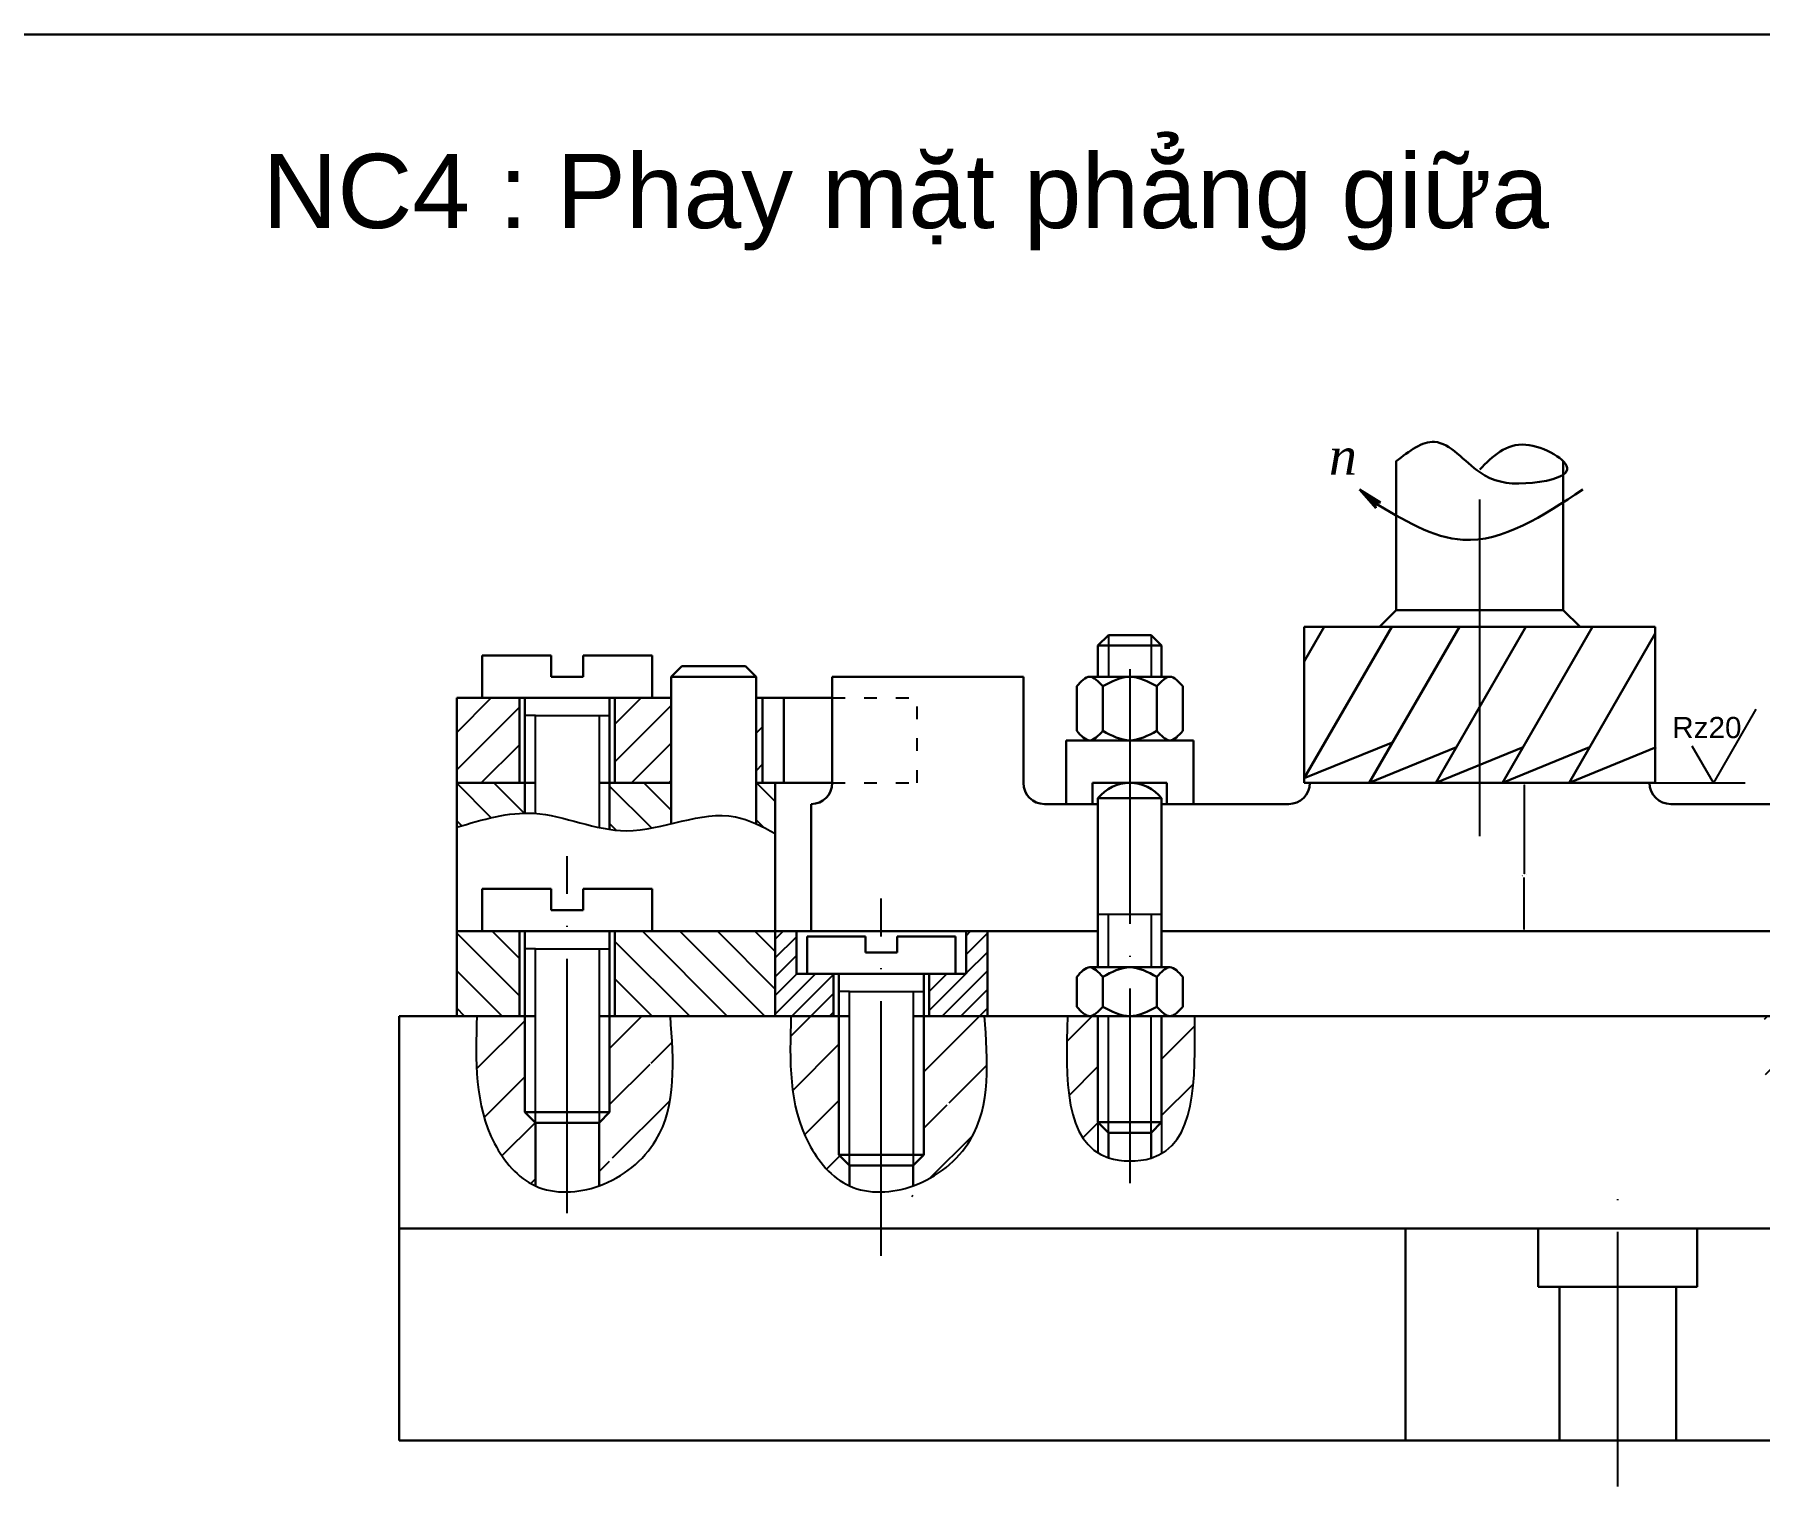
# Model space of a CAD drawing. Header units: inches. Extents: x 12 to 1202, y 8 to 849.
# Drawn here: x 911 to 1073.5, y 711.9 to 848.8 of the extents above; entities that cross this region are included whole.
import ezdxf

# ---------------------------------------------------------------- set-up
doc = ezdxf.new("R2010")
doc.units = ezdxf.units.IN
doc.header["$MEASUREMENT"] = 0
for name, pattern in [('ACAD_ISO03W100', [30, 12, -18]), ('ACAD_ISO04W100', [30, 24, -3, 0, -3]), ('CENTER', [50.800000000000004, 31.75, -6.35, 6.35, -6.35])]:
    doc.linetypes.add(name, pattern=pattern)
for name, color, linetype in [('duong tam', 1, 'ACAD_ISO04W100'), ('gach VL', 4, 'Continuous'), ('kich thuoc', 3, 'Continuous'), ('net khuat', 2, 'ACAD_ISO03W100'), ('net manh', 5, 'Continuous')]:
    doc.layers.add(name, color=color, linetype=linetype)
doc.layers.add('net dam', color=7, linetype='Continuous', lineweight=30)
doc.styles.get("Standard").update_dxf_attribs({"font": 'arial.ttf'})
doc.dimstyles.get("Standard").update_dxf_attribs({"dimtxt": 0.18, "dimasz": 0.18, "dimexe": 0.18, "dimexo": 0.0625, "dimgap": 0.09, "dimtad": 0, "dimtih": 1, "dimtoh": 1, "dimdec": 4, "dimzin": 0, "dimdsep": 46, "dimtxsty": 'Standard', "dimcen": 0.09, "dimadec": 0, "dimazin": 0, "dimtfac": 1, "dimtdec": 4, "dimtofl": 0, "dimtmove": 0, "dimatfit": 3, "dimfxl": 1, "dimtolj": 1, "dimtzin": 0, "dimarcsym": 0})

# ---------------------------------------------------------------- blocks, each defined once
blk = doc.blocks.new('*D32')
at = {"layer": 'Defpoints', "color": 0, "transparency": 16777216}
for p in [(1047.144380510912, 778.2457297091527), (1047.144380510899, 764.2457297091509), (1051.332561151346, 764.2457297091509)]:
    blk.add_point(p, dxfattribs=at)
at = {"layer": 'kich thuoc', "color": 0, "lineweight": -2, "transparency": 16777216}
for p, q in [((1047.206880510912, 778.2457297091527), (1051.512561151346, 778.2457297091527)), ((1051.332561151346, 778.0657297091527), (1051.332561151346, 769.6652030129379)), ((1051.332561151346, 764.4257297091508), (1051.332561151346, 769.305203012938)), ((1047.206880510899, 764.2457297091509), (1051.512561151346, 764.2457297091509))]:
    blk.add_line(p, q, dxfattribs=at)
at = {"layer": 'kich thuoc', "color": 0, "transparency": 16777216}
for points in [[(1051.302561151346, 778.0657297091527), (1051.362561151346, 778.0657297091527), (1051.332561151346, 778.2457297091527)], [(1051.302561151346, 764.4257297091508), (1051.362561151346, 764.4257297091508), (1051.332561151346, 764.2457297091509)]]:
    blk.add_solid(points, dxfattribs=at)
at = {"layer": 'kich thuoc', "color": 0, "transparency": 16777216, "insert": (1051.332561151346, 769.4852030129381), "char_height": 0.18, "attachment_point": 5}
blk.add_mtext('\\A1;7{\\H0.7x;\\S%%P0.1^ ;}', dxfattribs=at)

msp = doc.modelspace()

# ---------------------------------------------------------------- hatches: boundary and pattern name
at = {"layer": 'gach VL'}
h = msp.add_hatch(dxfattribs=at)
h.set_pattern_fill('ANSI31', color=256, scale=20)
h.set_pattern_definition([(45, (-11890.93333467159, -1289.455860899826), (-1.767766952966369, 1.767766952966369), [])])
h.paths.add_polyline_path([(979.5780049140026, 786.2457297091709), (978.9596441673216, 786.2457297091709), (978.9596441673216, 778.2457297091709), (979.5780049140026, 778.2457297091709)])
h.paths.add_polyline_path([(956.665111581075, 778.245729709169), (956.6651115810764, 786.2457297091709), (950.7614293664624, 786.24572970917), (950.7614293664642, 778.24572970917)])
h.paths.add_polyline_path([(965.6651115810755, 786.24572970917), (965.6651115810755, 778.24572970917), (970.9596441673216, 778.2457297091709), (970.9596441673216, 786.24572970917)])
h = msp.add_hatch(dxfattribs=at)
h.set_pattern_fill('ANSI31', color=256, scale=20, angle=90)
h.set_pattern_definition([(135, (-11890.93333467159, -1289.455860899826), (-1.767766952966369, -1.767766952966369), [])])
edge = h.paths.add_edge_path()
edge.add_line((957.165111581076, 778.24572970917), (950.7614293664642, 778.24572970917))
edge.add_line((950.7614293664642, 778.24572970917), (950.761429366466, 774.0545704675181))
edge.add_spline(control_points=[(950.7614293664642, 774.0545704675181), (952.9001103896458, 774.6993196183079), (955.0387914128273, 775.3440687690976), (957.1651115810741, 775.3860733509968)], knot_values=[0, 0, 0, 0, 6.503704049632884, 6.503704049632884, 6.503704049632884, 6.503704049632884], degree=3, periodic=0)
edge.add_line((957.165111581076, 775.3860733509968), (957.165111581076, 778.2457297091709))
edge = h.paths.add_edge_path()
edge.add_line((980.7614293664715, 778.2457297091709), (978.9596441673216, 778.2457297091709))
edge.add_line((978.9596441673216, 778.2457297091709), (978.9596441673216, 774.3860866786357))
edge.add_spline(control_points=[(978.9596441673216, 774.3860866786357), (979.5637170399109, 774.1146063592254), (980.1625732031894, 773.7972284911879), (980.7614293664678, 773.4798506231522)], knot_values=[28.69652553197261, 28.69652553197261, 28.69652553197261, 28.69652553197261, 30.66665553507167, 30.66665553507167, 30.66665553507167, 30.66665553507167], degree=3, periodic=0)
edge.add_line((980.7614293664715, 773.4798506231504), (980.7614293664715, 778.2457297091709))
h.paths.add_polyline_path([(970.9596441673216, 778.2457297091709), (965.165111581076, 778.24572970917), (965.165111581076, 773.8535034586251), (965.1874625610008, 773.8501748072298), (965.2098160381956, 773.846883800012), (965.2321720235286, 773.8436307067226), (965.2545305278713, 773.8404157971075), (965.2768915620941, 773.8372393409203), (965.2992551370671, 773.8341016079115), (965.3216212636576, 773.8310028678255), (965.3439899527389, 773.8279433904175), (965.366361215179, 773.8249234454373), (965.3887350618493, 773.821943302631), (965.4111115036189, 773.8190032317538), (965.4334905513574, 773.8161035025499), (965.4558722159354, 773.8132443847738), (965.4782565082241, 773.8104261481725), (965.5006434390912, 773.8076490624957), (965.5230330194076, 773.8049133974959), (965.5454252600439, 773.802219422921), (965.5678201718702, 773.7995674085226), (965.5902177657558, 773.7969576240497), (965.6126180525707, 773.7943903392492), (965.6350210431847, 773.7918658238763), (965.6574267484698, 773.7893843476808), (965.6798351792927, 773.7869461804052), (965.7022463465255, 773.7845515918065), (965.724660261038, 773.7822008516317), (965.7470769337001, 773.7798942296316), (965.769496375382, 773.7776319955568), (965.7919185969536, 773.7754144191562), (965.8143436092837, 773.7732417701794), (965.836771423245, 773.7711143183773), (965.859202049704, 773.7690323334995), (965.8816354995329, 773.7669960852921), (965.9040717836028, 773.7650058435132), (965.9265109127809, 773.7630618779052), (965.9489528979389, 773.7611644582224), (965.9713977499473, 773.7593138542119), (965.9938454796747, 773.7575103356261), (966.016296097991, 773.7557541722111), (966.0387496157682, 773.7540456337223), (966.0612060438739, 773.7523849899038), (966.0836653931797, 773.750772510511), (966.106127674555, 773.7492084652889), (966.12859289887, 773.747693123992), (966.1510610769951, 773.7462267563654), (966.1735322197987, 773.7448096321635), (966.196006338153, 773.7434420211333), (966.2184834429268, 773.7421241930236), (966.2409635449894, 773.740856417587), (966.2634466552122, 773.739638964574), (966.285932784464, 773.7384721037328), (966.3084219436164, 773.737356104812), (966.3309141435379, 773.7362912375642), (966.3534093950998, 773.7352777717373), (966.37590770917, 773.7343159770838), (966.398409096621, 773.7334061233508), (966.4209135683209, 773.7325484802872), (966.4434211351418, 773.7317433176489), (966.4659318079516, 773.7309909051777), (966.4884455976203, 773.7302915126305), (966.5109625150194, 773.7296454097535), (966.5334825710183, 773.7290528662983), (966.5560057764865, 773.7285141520118), (966.578532142295, 773.7280295366476), (966.6010616793133, 773.7275992899534), (966.6235943984102, 773.7272236816801), (966.6461303104575, 773.7269029815774), (966.6686694263244, 773.7266374593931), (966.6912117568813, 773.7264273848826), (966.7137573129976, 773.7262730277884), (966.7363061055435, 773.7261746578655), (966.7588581434738, 773.7261325156709), (966.7814134145765, 773.7261465192272), (966.8039718934888, 773.7262163861664), (966.8265335546525, 773.7263418311189), (966.8490983725096, 773.7265225687182), (966.8716663214977, 773.7267583135875), (966.8942373760615, 773.7270487803565), (966.9168115106386, 773.7273936836567), (966.9393886996709, 773.7277927381159), (966.9619689175993, 773.728245658362), (966.9845521388643, 773.7287521590246), (967.0071383379086, 773.7293119547334), (967.0297274891691, 773.7299247601135), (967.0523195670912, 773.7305902897964), (967.0749145461118, 773.73130825841), (967.0975124006745, 773.7320783805857), (967.1201131052185, 773.7329003709486), (967.1427166341846, 773.7337739441313), (967.1653229620147, 773.7346988147577), (967.1879320631488, 773.7356746974605), (967.2105439120282, 773.7367013068673), (967.2331584830927, 773.7377783576052), (967.2557757507848, 773.7389055643083), (967.2783956895437, 773.7400826415991), (967.3010182738112, 773.7413093041108), (967.323643478027, 773.742585266465), (967.3462712766327, 773.7439102433012), (967.3689016440694, 773.7452839492438), (967.3915345547775, 773.7467060989178), (967.4141699831989, 773.7481764069565), (967.4368079037718, 773.7496945879851), (967.4594482909397, 773.7512603566369), (967.4820911191414, 773.7528734275351), (967.5047363628196, 773.754533515313), (967.5273839964134, 773.7562403345977), (967.5500339943637, 773.7579936000178), (967.5726863311129, 773.7597930262021), (967.5953409811013, 773.7616383277813), (967.6179979187687, 773.763529219383), (967.6406571185557, 773.7654654156316), (967.6633185549063, 773.7674466311668), (967.6859822022557, 773.7694725806035), (967.7086480350495, 773.7715429785825), (967.7313160277267, 773.7736575397242), (967.7539861547284, 773.7758159786621), (967.7766583904945, 773.778018010023), (967.7993327094678, 773.7802633484365), (967.8220090860882, 773.7825517085333), (967.8446874947945, 773.7848828049367), (967.8673679100316, 773.7872563522827), (967.8900503062364, 773.7896720651919), (967.9127346578512, 773.7921296583012), (967.9354209393168, 773.794628846233), (967.9581091250743, 773.7971693436187), (967.9807991895646, 773.7997508650891), (968.0034911072275, 773.8023731252682), (968.0261848525056, 773.8050358387912), (968.0488803998383, 773.8077387202815), (968.071577723666, 773.8104814843695), (968.0942767984311, 773.813263845684), (968.1169775985722, 773.8160855188529), (968.1396800985331, 773.8189462185068), (968.1623842727513, 773.8218456592734), (968.1850900956701, 773.8247835557826), (968.2077975417292, 773.827759622662), (968.2305065853707, 773.8307735745415), (968.2532172010337, 773.8338251260478), (968.2759293631598, 773.8369139918135), (968.2986430461897, 773.8400398864627), (968.3213582245639, 773.8432025246251), (968.344074872723, 773.8464016209322), (968.3667929651092, 773.8496368900118), (968.3895124761625, 773.8529080464926), (968.4122333803234, 773.8562148050017), (968.4349556520328, 773.8595568801715), (968.4576792657317, 773.8629339866269), (968.4804041958619, 773.8663458389996), (968.503130416862, 773.8697921519155), (968.5258579031738, 773.8732726400043), (968.5485866292388, 773.8767870178957), (968.571316569497, 773.8803350002175), (968.5940476983892, 773.8839163016013), (968.6167799903574, 773.8875306366739), (968.6395134198415, 773.8911777200632), (968.662247961282, 773.8948572663988), (968.6849835891203, 773.8985689903096), (968.7077202777964, 773.9023126064234), (968.7304580017521, 773.9060878293698), (968.7531967354275, 773.9098943737794), (968.7759364532635, 773.9137319542773), (968.7986771297014, 773.917600285495), (968.8214187391818, 773.9214990820614), (968.8441612561455, 773.9254280586032), (968.8669046550335, 773.9293869297502), (968.8896489102854, 773.933375410133), (968.9123939963433, 773.9373932143766), (968.9351398876474, 773.9414400571126), (968.9578865586395, 773.9455156529688), (968.9806339837592, 773.9496197165748), (969.0033821374477, 773.9537519625586), (969.0261309941457, 773.9579121055498), (969.0488805282944, 773.9620998601762), (969.0716307143343, 773.9663149410675), (969.0943815267065, 773.9705570628515), (969.1171329398517, 773.9748259401562), (969.13988492821, 773.9791212876129), (969.1626374662233, 773.9834428198495), (969.1853905283319, 773.987790251494), (969.2081440889765, 773.9921632971749), (969.2308981225983, 773.996561671523), (969.2536526036379, 774.000985089165), (969.2764075065356, 774.0054332647318), (969.299162805733, 774.0099059128491), (969.3219184756704, 774.0144027481487), (969.3446744907883, 774.0189234852581), (969.367430825529, 774.0234678388064), (969.3901874543321, 774.0280355234212), (969.4129443516381, 774.0326262537332), (969.4357014918887, 774.0372397443683), (969.458458849524, 774.0418757099591), (969.4812163989855, 774.0465338651314), (969.5039741147139, 774.0512139245142), (969.5267319711497, 774.0559156027397), (969.5494899427331, 774.0606386144322), (969.5722480039058, 774.0653826742231), (969.5950061291087, 774.0701474967403), (969.6177642927819, 774.0749327966126), (969.6405224693667, 774.0797382884688), (969.6632806333041, 774.0845636869384), (969.6860387590336, 774.0894087066494), (969.7087968209985, 774.0942730622313), (969.7315547936373, 774.099156468313), (969.7543126513915, 774.1040586395205), (969.7770703687024, 774.1089792904853), (969.7998279200106, 774.1139181358379), (969.8225852797559, 774.1188748902026), (969.8453424223812, 774.1238492682108), (969.8680993223256, 774.1288409844914), (969.8908559540309, 774.133849753672), (969.9136122919363, 774.1388752903825), (969.9363683104843, 774.1439173092507), (969.9591239841147, 774.148975524908), (969.9818792872688, 774.1540496519805), (970.0046341943876, 774.159139405096), (970.0273886799118, 774.164244498886), (970.0501427182821, 774.1693646479783), (970.0728962839385, 774.1744995670009), (970.0956493513231, 774.1796489705843), (970.1184018948766, 774.1848125733553), (970.1411538890384, 774.1899900899438), (970.1639053082508, 774.1951812349783), (970.186656126954, 774.2003857230897), (970.2094063195887, 774.205603268901), (970.2321558605968, 774.2108335870483), (970.2549047244179, 774.2160763921569), (970.277652885492, 774.2213313988517), (970.3004003182627, 774.2265983217698), (970.3231469971679, 774.2318768755325), (970.3458928966502, 774.2371667747733), (970.3686379911501, 774.242467734119), (970.3913822551076, 774.2477794681985), (970.4141256629646, 774.2531016916395), (970.4368681891606, 774.2584341190744), (970.4596098081379, 774.2637764651284), (970.4823504943365, 774.2691284444312), (970.5050902221974, 774.2744897716133), (970.5278289661605, 774.2798601613016), (970.5505667006678, 774.2852393281249), (970.5733034001605, 774.290626986712), (970.5960390390787, 774.2960228516944), (970.618773591862, 774.3014266376953), (970.6415070329535, 774.3068380593489), (970.664239336792, 774.3122568312823), (970.6869704778196, 774.3176826681223), (970.7097004304769, 774.3231152845013), (970.7324291692039, 774.3285543950436), (970.7551566684424, 774.3339997143825), (970.7778829026329, 774.3394509571439), (970.8006078462163, 774.3449078379584), (970.8233314736322, 774.3503700714531), (970.8460537593232, 774.3558373722575), (970.86877467773, 774.3613094550013), (970.8914942032916, 774.3667860343106), (970.9142123104502, 774.3722668248168), (970.9369289736464, 774.3777515411479), (970.9596441673216, 774.3832398979333)])
h.paths.add_polyline_path([(956.6651115810755, 756.2457297091754), (956.665111581076, 764.2457297091763), (950.7614293664678, 764.2457297091763), (950.7614293664697, 756.2457297091763)])
h.paths.add_polyline_path([(965.665111581076, 764.2457297091772), (965.6651115810755, 756.245729709179), (980.7614293664697, 756.2457297091763), (980.7614293664697, 761.2457297091727), (980.7614293664697, 764.2457297091763)])
h = msp.add_hatch(dxfattribs=at)
h.set_pattern_fill('ANSI31', color=256, scale=10)
h.set_pattern_definition([(45, (-11890.93333467159, -1289.455860899826), (-0.8838834764831843, 0.8838834764831844), [])])
h.paths.add_polyline_path([(986.2614293664715, 756.2457297091763), (986.2614293664715, 760.2457297091718), (982.7614293664715, 760.2457297091718), (982.7614293664715, 764.2457297091754), (980.7614293664697, 764.2457297091763), (980.7614293664697, 756.2457297091763)])
h.paths.add_polyline_path([(995.2614293664715, 760.2457297091718), (995.261429366471, 756.2457297091763), (1000.76142936647, 756.2457297091772), (1000.761429366471, 764.2457297091654), (998.7614293664715, 764.2457297091663), (998.7614293664715, 760.2457297091718)])
h.paths.add_polyline_path([(1101.079331607432, 756.2457297091763), (1101.079331607432, 760.2457297091527), (1097.579331607432, 760.2457297091527), (1097.579331607432, 764.2457297091509), (1095.579331607432, 764.2457297091509), (1095.579331607432, 756.2457297091763)])
h.paths.add_polyline_path([(1110.079331607432, 760.2457297091527), (1110.079331607432, 756.2457297091763), (1115.579331607432, 756.2457297091772), (1115.579331607432, 764.2457297091509), (1113.579331607432, 764.2457297091509), (1113.579331607432, 760.2457297091527)])
h = msp.add_hatch(dxfattribs=at)
h.set_pattern_fill('ANSI31', color=256, scale=30)
h.set_pattern_definition([(45, (-11890.93333467159, -1289.455860899826), (-2.651650429449553, 2.651650429449553), [])])
edge = h.paths.add_edge_path()
edge.add_spline(control_points=[(964.1651115810741, 740.2457297091909), (966.4328190630945, 741.0574617978313), (971.6913306994697, 745.3640777748436), (971.1971250506936, 752.0367761982228), (970.8853938036677, 756.2457297091763)], knot_values=[23.66330152742192, 23.66330152742192, 23.66330152742192, 23.6633015274227, 30.54922109024884, 42.31282339093583, 42.31282339093583, 42.31282339093583, 42.31282339093583], degree=3, periodic=0)
edge.add_line((970.8853938036677, 756.2457297091763), (965.1651115810741, 756.2457297091763))
edge.add_line((965.1651115810741, 756.2457297091763), (965.1651115810741, 747.184152894591))
edge.add_line((965.1651115810741, 747.184152894591), (964.1651115810741, 746.184152894591))
edge.add_line((964.1651115810741, 746.184152894591), (964.1651115810741, 740.2457297091909))
edge = h.paths.add_edge_path()
edge.add_line((958.1651115810741, 746.184152894591), (957.1651115810741, 747.184152894591))
edge.add_line((957.1651115810741, 747.184152894591), (957.1651115810741, 756.2457297091763))
edge.add_line((957.1651115810741, 756.2457297091763), (952.6507833054852, 756.2457297091763))
edge.add_spline(control_points=[(952.6507833054852, 756.24572970917), (952.5291276554685, 752.0715119319988), (952.3518244081256, 745.9879279233777), (956.5015380925483, 741.0067081290503), (958.165111581076, 740.2457297091909)], knot_values=[0, 0, 0, 0, 12.11957739628628, 17.66330152742201, 17.66330152742201, 17.66330152742201, 17.6633015274227], degree=3, periodic=0)
edge.add_line((958.1651115810741, 740.2457297091918), (958.1651115810741, 746.184152894591))
edge = h.paths.add_edge_path()
edge.add_line((986.7614293664697, 752.393906039801), (986.7614293664697, 756.2457297091772))
edge.add_line((986.7614293664697, 756.2457297091763), (982.2471010908807, 756.2457297091763))
edge.add_spline(control_points=[(982.2471010908807, 756.24572970917), (982.125445440864, 752.0715119319988), (981.9481421935247, 745.9879279233777), (986.097855877942, 741.0067081290503), (987.7614293664715, 740.2457297091909)], knot_values=[0, 0, 0, 0, 12.11957739628628, 17.66330152742236, 17.66330152742236, 17.66330152742236, 17.6633015274227], degree=3, periodic=0)
edge.add_line((987.7614293664697, 740.2457297091918), (987.7614293664697, 742.1841528945864))
edge.add_line((987.7614293664697, 742.1841528945864), (986.7614293664697, 743.1841528945864))
edge.add_line((986.7614293664697, 743.1841528945864), (986.7614293664697, 752.393906039801))
edge = h.paths.add_edge_path()
edge.add_spline(control_points=[(993.7614293664678, 740.24572970919), (996.0291368484918, 741.0574617978313), (1001.287648484863, 745.3640777748436), (1000.793442836087, 752.0367761982228), (1000.481711589063, 756.2457297091763)], knot_values=[23.66330152741997, 23.66330152741997, 23.66330152741997, 23.6633015274227, 30.54922109024884, 42.31282339093583, 42.31282339093583, 42.31282339093583, 42.31282339093583], degree=3, periodic=0)
edge.add_line((1000.481711589063, 756.2457297091772), (994.7614293664715, 756.2457297091772))
edge.add_line((994.7614293664715, 756.2457297091772), (994.7614293664715, 752.393906039801))
edge.add_line((994.7614293664715, 752.393906039801), (994.7614293664697, 743.1841528945864))
edge.add_line((994.7614293664697, 743.1841528945864), (993.7614293664697, 742.1841528945864))
edge.add_line((993.7614293664697, 742.1841528945864), (993.7614293664697, 740.2457297091909))
edge = h.paths.add_edge_path()
edge.add_line((1011.173783602234, 756.2457297091745), (1010.398146351284, 756.2457297091736))
edge.add_line((1010.398146351284, 756.2457297091745), (1008.299721393255, 756.2457297091745))
edge.add_spline(control_points=[(1008.299721393255, 756.2457297091672), (1008.150037581457, 750.7851602320901), (1008.000353769659, 745.324590755013), (1011.173783602234, 743.3658748016545)], knot_values=[0, 0, 0, 0, 12.68424336958967, 12.68424336958967, 12.68424336958967, 12.68424336958967], degree=3, periodic=0)
edge.add_line((1011.173783602234, 743.3658748016545), (1011.173783602234, 746.2457297091654))
edge.add_line((1011.173783602234, 746.2457297091654), (1011.173783602234, 756.2457297091745))
edge = h.paths.add_edge_path()
edge.add_spline(control_points=[(1017.173783602234, 743.2958873113297), (1020.426095457074, 745.193179637817), (1020.361100644984, 750.7194546734894), (1020.296105832889, 756.2457297091627)], knot_values=[19.08790741031453, 19.08790741031453, 19.08790741031453, 19.08790741031453, 31.89627977094172, 31.89627977094172, 31.89627977094172, 31.89627977094172], degree=3, periodic=0)
edge.add_line((1020.296105832889, 756.2457297091772), (1017.173783602225, 756.2457297091772))
edge.add_line((1017.173783602225, 756.2457297091772), (1017.173783602234, 746.2457297091654))
edge.add_line((1017.173783602234, 746.2457297091654), (1017.173783602236, 743.2958873113306))
edge = h.paths.add_edge_path()
edge.add_line((1077.114977419601, 756.2457297091763), (1073.992655188938, 756.2457297091763))
edge.add_spline(control_points=[(1073.992655188938, 756.2457297091627), (1073.927660376846, 750.7194546734903), (1073.862665564751, 745.193179637817), (1077.114977419592, 743.2958873113297)], knot_values=[19.08790741031477, 19.08790741031477, 19.08790741031477, 19.08790741031477, 31.89627977094172, 31.89627977094172, 31.89627977094172, 31.89627977094172], degree=3, periodic=0)
edge.add_line((1077.114977419591, 743.2958873113306), (1077.114977419592, 746.2457297091654))
edge.add_line((1077.114977419592, 746.2457297091654), (1077.114977419601, 756.2457297091763))
edge = h.paths.add_edge_path()
edge.add_spline(control_points=[(1083.114977419592, 743.3658748016536), (1086.288407252172, 745.3245907550112), (1086.13872344037, 750.7851602320892), (1085.989039628571, 756.2457297091672)], knot_values=[0, 0, 0, 0, 12.68424336959212, 12.68424336959212, 12.68424336959212, 12.68424336959212], degree=3, periodic=0)
edge.add_line((1085.989039628571, 756.2457297091763), (1083.114977419592, 756.2457297091763))
edge.add_line((1083.114977419592, 756.2457297091763), (1083.114977419592, 746.2457297091654))
edge.add_line((1083.114977419592, 746.2457297091654), (1083.114977419592, 743.3658748016536))
edge = h.paths.add_edge_path()
edge.add_line((1101.57933160743, 752.3939060397819), (1101.579331607432, 756.2457297091772))
edge.add_line((1101.579331607432, 756.2457297091763), (1097.065003331841, 756.2457297091763))
edge.add_spline(control_points=[(1097.065003331841, 756.2457297091763), (1096.943347681824, 752.0715119320051), (1096.766044434483, 745.9879279233841), (1100.915758118902, 741.0067081290566), (1102.579331607432, 740.2457297091981)], knot_values=[0, 0, 0, 0, 12.11957739628628, 17.66330152742146, 17.66330152742146, 17.66330152742146, 17.6633015274227], degree=3, periodic=0)
edge.add_line((1102.57933160743, 740.245729709199), (1102.57933160743, 742.1841528945673))
edge.add_line((1102.57933160743, 742.1841528945673), (1101.57933160743, 743.1841528945673))
edge.add_line((1101.57933160743, 743.1841528945673), (1101.57933160743, 752.3939060397819))
edge = h.paths.add_edge_path()
edge.add_spline(control_points=[(1108.57933160743, 740.2457297091963), (1110.847039089452, 741.0574617978376), (1116.105550725826, 745.3640777748509), (1115.611345077051, 752.0367761982292), (1115.299613830024, 756.2457297091827)], knot_values=[23.66330152742066, 23.66330152742066, 23.66330152742066, 23.6633015274227, 30.54922109024884, 42.31282339093583, 42.31282339093583, 42.31282339093583, 42.31282339093583], degree=3, periodic=0)
edge.add_line((1115.299613830024, 756.2457297091772), (1109.579331607432, 756.2457297091763))
edge.add_line((1109.579331607432, 756.2457297091763), (1109.579331607432, 752.3939060397819))
edge.add_line((1109.579331607432, 752.3939060397819), (1109.57933160743, 743.1841528945673))
edge.add_line((1109.57933160743, 743.1841528945673), (1108.57933160743, 742.1841528945673))
edge.add_line((1108.57933160743, 742.1841528945673), (1108.57933160743, 740.2457297091972))
at = {"layer": 'net dam'}
h = msp.add_hatch(color=256, dxfattribs=at)
h.paths.add_polyline_path([(1035.82476290512, 805.8858756588), (1035.982090302302, 805.7047718883144, 0.06638961719525172), (1037.257702834986, 804.6215842415626), (1037.809502666965, 804.6684425650923)])
h.paths.add_polyline_path([(1035.982090302302, 805.7047718883135), (1037.355328886285, 804.124000263096), (1037.257702834986, 804.6215842415626, -0.06638961719523094)])

# ---------------------------------------------------------------- linework, layer by layer
at = {"layer": 'duong tam', "linetype": 'CENTER'}
msp.add_line((1047.144380510913, 773.2096966384482), (1047.144380510913, 809.1344101742937), dxfattribs=at)
at = {"layer": 'duong tam'}
for p, q in [((1014.173783602234, 788.9428740677571), (1014.173783602234, 740.5119967763725)), ((961.1651115810741, 737.6670758379472), (961.1651115810741, 771.3407360215527)), ((990.7614293664697, 733.6670758379427), (990.7614293664697, 767.3407360215482)), ((1060.144380510912, 711.9073989847105), (1060.144380510912, 741.0958212055024))]:
    msp.add_line(p, q, dxfattribs=at)
at = {"layer": 'kich thuoc'}
for p, q in [((1073.155518857778, 785.1739329394289), (1069.155518857778, 778.2457297091527)), ((1069.155518857778, 778.2457297091527), (1067.155518857778, 781.7098313242908)), ((1063.681880510912, 778.2457297091527), (1072.152341317554, 778.2457297091527))]:
    msp.add_line(p, q, dxfattribs=at)
at = {"layer": 'net dam'}
for p, q in [((1202.248945697613, 848.7894953623412), (310.4989456976123, 848.7894953623412)), ((1035.82476290512, 805.8858756588), (1037.809502666965, 804.6684425650923)), ((1037.355328886285, 804.124000263096), (1035.82476290512, 805.8858756588)), ((1037.809502666965, 804.6684425650923), (1037.257702834986, 804.6215842415626)), ((1037.257702834986, 804.6215842415626), (1037.355328886285, 804.124000263096)), ((1012.173783602233, 792.1774025984035), (1011.173783602233, 791.1774025984035)), ((1012.173783602233, 792.1774025984035), (1016.173783602229, 792.1774025984063)), ((1016.173783602229, 792.1774025984063), (1017.173783602231, 791.1774025984081)), ((953.165111581076, 790.245729709169), (953.165111581076, 786.245729709169)), ((953.165111581076, 790.245729709169), (959.665111581076, 790.245729709169)), ((959.665111581076, 790.245729709169), (959.665111581076, 788.245729709169)), ((962.665111581076, 788.245729709169), (962.665111581076, 790.245729709169)), ((962.665111581076, 790.245729709169), (969.165111581076, 790.245729709169)), ((969.165111581076, 786.245729709169), (969.165111581076, 790.245729709169)), ((1011.173783602231, 788.2457297091627), (1011.173783602233, 791.1774025984035)), ((1017.173783602233, 791.1774025984035), (1011.173783602233, 791.1774025984035)), ((1017.173783602231, 788.2457297091627), (1017.173783602233, 791.1774025984035)), ((971.9596441673216, 789.245729709169), (970.9596441673216, 788.245729709169)), ((971.9596441673216, 789.245729709169), (974.9596441673216, 789.245729709169)), ((977.9596441673216, 789.245729709169), (974.9596441673216, 789.245729709169)), ((977.9596441673216, 789.245729709169), (978.9596441673216, 788.245729709169)), ((959.665111581076, 788.245729709169), (962.665111581076, 788.245729709169)), ((970.9596441673216, 786.245729709169), (970.9596441673216, 788.245729709169)), ((970.9596441673216, 788.245729709169), (978.9596441673216, 788.24572970917)), ((978.9596441673216, 788.24572970917), (978.9596441673216, 786.245729709169)), ((986.1443805108916, 788.2457297091709), (986.1443805108879, 778.2457297091709)), ((987.1443805108916, 788.2457297091709), (986.1443805108916, 788.2457297091709)), ((987.1443805108916, 788.2457297091709), (1003.144380510892, 788.2457297091672)), ((1003.144380510892, 788.2457297091672), (1004.144380510892, 788.2457297091672)), ((1004.144380510892, 788.2457297091672), (1004.144380510888, 778.2457297091672)), ((1009.173783602234, 783.1369678152472), (1009.173783602234, 787.3544916030727)), ((1010.398153443371, 788.2457297091627), (1017.949413761098, 788.2457297091627)), ((1011.622523284506, 787.3544916030727), (1011.622523284504, 783.136967815249)), ((1016.725043919963, 788.2457297091627), (1017.949413761098, 788.2457297091627)), ((1016.725043919963, 787.3544916030727), (1016.725043919965, 783.1369678152508)), ((1019.173783602234, 787.3544916030727), (1019.173783602234, 783.1369678152508)), ((970.9596441673234, 786.24572970917), (950.7614293664642, 786.24572970917)), ((950.7614293664624, 786.24572970917), (950.7614293664642, 778.24572970917)), ((957.165111581076, 786.245729709169), (957.165111581076, 775.3860733510022)), ((965.165111581076, 773.853503458626), (965.165111581076, 786.245729709169)), ((970.9596441673216, 786.245729709169), (970.9596441673216, 774.3832398979333)), ((986.1443805108916, 786.24572970917), (978.9596441673216, 786.2457297091709)), ((978.9596441673216, 786.245729709169), (978.9596441673216, 774.3860866786357)), ((979.5780049140026, 786.245729709169), (979.5780049140026, 778.2457297091709)), ((981.5780049140026, 786.245729709169), (981.5780049140026, 778.2457297091709)), ((1008.173783602234, 776.2457297091627), (1008.173783602234, 782.2457297091627)), ((1008.173783602234, 782.2457297091627), (1020.173783602234, 782.2457297091627)), ((1014.173783602234, 782.2457297091627), (1009.173783602234, 782.2457297091627)), ((1020.173783602234, 782.2457297091627), (1020.173783602233, 776.2457297091581)), ((1030.606880510911, 778.6680822780457), (1038.822442650544, 782.0244544106966)), ((1036.728321859383, 778.2457297091527), (1044.943883999016, 781.6021018418036)), ((1043.006081644729, 778.2457297091527), (1051.221643784359, 781.6021018418036)), ((1049.283841430075, 778.2457297091527), (1057.499403569705, 781.6021018418036)), ((1055.56160121542, 778.2457297091527), (1063.777163355051, 781.6021018418036)), ((950.7614293664642, 778.24572970917), (958.165111581076, 778.24572970917)), ((950.7614293664642, 778.24572970917), (950.7614293664697, 759.24572970917)), ((964.1651115810741, 778.24572970917), (970.9596441673234, 778.2457297091709)), ((978.9596441673216, 778.2457297091709), (986.1443805108879, 778.2457297091709)), ((980.7614293664697, 756.24572970917), (980.7614293664715, 778.2457297091709)), ((1010.673783602234, 776.2457297091618), (1010.673783602234, 778.2457297091618)), ((1010.673783602236, 778.2457297091618), (1017.673783602234, 778.2457297091618)), ((1017.673783602234, 778.2457297091618), (1017.673783602234, 776.2457297091618)), ((1063.144380510913, 778.2457297091527), (1031.144380510913, 778.2457297091527)), ((984.1443805108879, 776.2457297091709), (984.1443805108843, 764.2457297091709)), ((1006.144380510888, 776.2457297091636), (1011.173783602233, 776.2457297091618)), ((1011.173783602234, 776.2457297091618), (1008.173783602234, 776.2457297091627)), ((1011.173783602236, 760.8510202560459), (1011.173783602234, 776.7859447615768)), ((1011.173783602233, 776.785944761575), (1017.17378360224, 776.785944761575)), ((1017.173783602234, 760.8510202560459), (1017.173783602234, 776.7859447615823)), ((1017.173783602236, 776.245729709159), (1024.079876191119, 776.2457297091563)), ((1024.079876191119, 776.2457297091636), (1029.144380510913, 776.24572970916)), ((1070.208884830708, 776.2457297091454), (1065.144380510917, 776.245729709149)), ((1077.114977419594, 776.2457297091509), (1070.208884830708, 776.245729709149)), ((953.165111581076, 768.2457297091763), (953.165111581076, 764.2457297091763)), ((953.165111581076, 768.2457297091763), (959.665111581076, 768.2457297091754)), ((959.665111581076, 768.2457297091754), (959.665111581076, 766.2457297091754)), ((962.665111581076, 766.2457297091754), (962.665111581076, 768.2457297091754)), ((962.665111581076, 768.2457297091754), (969.165111581076, 768.2457297091754)), ((969.165111581076, 764.2457297091763), (969.165111581076, 768.2457297091754)), ((959.665111581076, 766.2457297091754), (962.665111581076, 766.2457297091754)), ((950.7614293664697, 756.2457297091763), (950.7614293664678, 764.2457297091763)), ((950.7614293664678, 764.2457297091763), (980.7614293664697, 764.2457297091763)), ((953.165111581076, 764.2457297091763), (969.165111581076, 764.2457297091763)), ((957.165111581076, 764.2457297091763), (957.165111581076, 756.3939060398055)), ((965.165111581076, 756.3939060398055), (965.165111581076, 764.2457297091763)), ((984.1443805108843, 764.2457297091709), (980.7614293664697, 764.2457297091727)), ((980.7614293664697, 764.2457297091763), (1000.761429366471, 764.2457297091654)), ((982.7614293664715, 764.2457297091718), (982.7614293664715, 760.2457297091718)), ((982.7614293664715, 764.2457297091718), (989.2614293664715, 764.2457297091709)), ((984.1443805108843, 764.2457297091709), (1011.173783602233, 764.2457297091618)), ((989.2614293664715, 764.2457297091709), (992.2614293664715, 764.2457297091709)), ((992.2614293664715, 764.2457297091709), (998.7614293664715, 764.2457297091709)), ((998.7614293664715, 760.2457297091718), (998.7614293664715, 764.2457297091709)), ((1000.76142936647, 756.2457297091763), (1000.761429366471, 764.2457297091654)), ((1017.173783602236, 764.24572970916), (1037.144380510884, 764.2457297091527)), ((1059.144380510913, 764.2457297091527), (1035.144380510884, 764.245729709149)), ((1070.208884830708, 764.2457297091527), (1059.144380510913, 764.2457297091527)), ((1077.114977419592, 764.2457297091499), (1070.208884830708, 764.245729709149)), ((989.2614293664715, 763.74572970917), (989.2614293664715, 762.2457297091709)), ((992.2614293664715, 762.2457297091709), (992.2614293664715, 763.74572970917)), ((980.7614293664697, 761.2457297091727), (980.7614293664697, 756.24572970917)), ((989.2614293664715, 762.2457297091709), (992.2614293664715, 762.2457297091709)), ((1010.398153443369, 760.8510202560459), (1017.949413761096, 760.8510202560459)), ((982.7614293664715, 760.2457297091718), (998.7614293664715, 760.2457297091718)), ((986.7614293664715, 760.2457297091718), (986.7614293664715, 752.393906039801)), ((994.7614293664715, 752.393906039801), (994.7614293664715, 760.2457297091718)), ((1009.173783602233, 758.5938549087244), (1009.173783602233, 759.9597821499559)), ((1011.622523284504, 759.9597821499559), (1011.622523284502, 758.5938549087244)), ((1016.725043919961, 759.9597821499559), (1016.725043919963, 758.5938549087244)), ((1019.173783602233, 759.9597821499559), (1019.173783602233, 758.5938549087244)), ((1009.173783602233, 757.1369678152199), (1009.173783602231, 758.5938549087235)), ((1011.622523284502, 758.5938549087244), (1011.622523284502, 757.1369678152217)), ((1016.725043919963, 758.5938549087235), (1016.725043919963, 757.1369678152245)), ((1019.173783602231, 758.5938549087235), (1019.173783602233, 757.1369678152245)), ((945.3338066566262, 756.2457297091763), (945.3338066566262, 736.2457297091763)), ((945.3338066566262, 756.2457297091763), (958.1651115810741, 756.2457297091763)), ((950.7614293664697, 756.24572970917), (958.1651115810741, 756.24572970917)), ((957.1651115810741, 756.3939060398055), (957.1651115810741, 747.184152894591)), ((964.165111581076, 756.24572970917), (980.7614293664697, 756.24572970917)), ((964.165111581076, 756.2457297091763), (987.7614293664751, 756.2457297091763)), ((965.1651115810741, 747.184152894591), (965.1651115810741, 756.3939060398055)), ((980.7614293664697, 756.24572970917), (987.7614293664751, 756.24572970917)), ((993.7614293664733, 756.245729709169), (1000.76142936647, 756.24572970917)), ((993.7614293664715, 756.2457297091772), (1102.579331607434, 756.2457297091763)), ((1000.76142936647, 756.24572970917), (1095.579331607432, 756.2457297091354)), ((1010.398146351284, 756.2457297091745), (1017.949420853186, 756.24572970918)), ((1014.173783602234, 756.2457297091645), (1011.173783602234, 756.2457297091654)), ((1011.173783602234, 756.2457297091654), (1011.173783602234, 746.2457297091654)), ((1017.173783602234, 746.2457297091654), (1017.173783602225, 756.24572970918)), ((986.7614293664697, 752.393906039801), (986.7614293664697, 743.1841528945864)), ((994.7614293664697, 743.1841528945864), (994.7614293664697, 752.393906039801)), ((957.1651115810741, 747.184152894591), (965.1651115810741, 747.184152894591)), ((958.1651115810741, 746.184152894591), (957.1651115810741, 747.184152894591)), ((958.1651115810741, 746.184152894591), (961.1651115810741, 746.184152894591)), ((958.1651115810741, 746.184152894591), (958.1651115810741, 740.2457297091909)), ((964.1651115810741, 746.184152894591), (961.1651115810741, 746.184152894591)), ((964.1651115810741, 746.184152894591), (965.1651115810741, 747.184152894591)), ((964.1651115810741, 740.2457297091909), (964.1651115810741, 746.184152894591)), ((1011.173783602234, 746.2457297091654), (1017.173783602234, 746.2457297091654)), ((1012.173783602234, 745.2457297091654), (1011.173783602234, 746.2457297091654)), ((1016.173783602234, 745.2457297091654), (1017.173783602234, 746.2457297091654)), ((1012.173783602234, 745.2457297091654), (1014.173783602234, 745.2457297091654)), ((1012.173783602234, 745.2457297091654), (1012.173783602234, 742.9045518632541)), ((1016.173783602234, 745.2457297091654), (1014.173783602234, 745.2457297091654)), ((1016.173783602234, 745.2457297091654), (1016.173783602234, 742.8624445508734)), ((986.7614293664697, 743.1841528945864), (994.7614293664697, 743.1841528945864)), ((987.7614293664697, 742.1841528945864), (986.7614293664697, 743.1841528945864)), ((993.7614293664697, 742.1841528945864), (994.7614293664697, 743.1841528945864)), ((987.7614293664697, 742.1841528945864), (990.7614293664697, 742.1841528945864)), ((987.7614293664697, 742.1841528945864), (987.7614293664697, 740.2457297091909)), ((993.7614293664697, 742.1841528945864), (990.7614293664697, 742.1841528945864)), ((993.7614293664697, 740.2457297091909), (993.7614293664697, 742.1841528945864)), ((945.3338066566262, 736.2457297091763), (1169.716757801074, 736.2457297091763)), ((945.3338066566262, 716.2457297091763), (945.3338066566262, 736.2457297091763)), ((1040.144380510912, 716.2457297091763), (1040.144380510912, 736.2457297091763)), ((1054.644380510912, 736.2457297091763), (1052.644380510912, 736.2457297091763)), ((1052.644380510912, 736.2457297091763), (1052.644380510912, 730.7457297091763)), ((1067.644380510912, 736.2457297091763), (1067.644380510912, 730.7457297091763)), ((1052.644380510912, 730.7457297091763), (1054.64438051091, 730.7457297091763)), ((1054.644380510912, 730.7457297091763), (1065.644380510912, 730.7457297091763)), ((1054.644380510912, 730.7457297091763), (1054.644380510912, 716.2457297091763)), ((1067.644380510912, 730.7457297091763), (1065.644380510913, 730.7457297091763)), ((1065.644380510913, 730.7457297091763), (1065.644380510912, 716.2457297091763)), ((1169.716757801074, 716.2457297091763), (945.3338066566262, 716.2457297091763))]:
    msp.add_line(p, q, dxfattribs=at)
at = {"layer": 'net dam', "linetype": 'Continuous'}
for p, q in [((1039.269380510912, 808.5592639245336), (1039.269380510912, 794.5334747895471)), ((1055.019380510912, 808.559493004734), (1055.019380510912, 794.5334747895471)), ((1037.694380510911, 792.9584747895473), (1039.269380510912, 794.5334747895471)), ((1039.269380510912, 794.5334747895471), (1055.019380510912, 794.5334747895471)), ((1056.594380510912, 792.9584747895473), (1055.019380510912, 794.5334747895471)), ((1030.606880510911, 792.9584747895473), (1030.606880510911, 778.2457297091527)), ((1063.681880510912, 792.9584747895473), (1030.606880510911, 792.9584747895473)), ((1030.606880510911, 789.6930822780472), (1032.492155756435, 792.9584747895473)), ((1030.606880510911, 778.6680822780457), (1038.857442474252, 792.9584747895473)), ((1036.728321859383, 778.2457297091527), (1045.222729192068, 792.9584747895473)), ((1043.006081644729, 778.2457297091527), (1051.500488977413, 792.9584747895473)), ((1049.283841430075, 778.2457297091527), (1057.778248762759, 792.9584747895473)), ((1055.56160121542, 778.2457297091527), (1063.681880510912, 792.3104660205958)), ((1063.681880510912, 792.9584747895473), (1063.681880510912, 778.2457297091527))]:
    msp.add_line(p, q, dxfattribs=at)
at = {"layer": 'net dam', "ltscale": 0.1}
for p, q in [((956.665111581076, 786.245729709169), (956.665111581076, 778.24572970917)), ((965.665111581076, 786.24572970917), (965.665111581076, 778.24572970917)), ((956.665111581076, 764.2457297091772), (956.665111581076, 756.2457297091763)), ((965.665111581076, 764.2457297091772), (965.665111581076, 756.2457297091763)), ((983.7614293664715, 763.74572970917), (989.2614293664715, 763.74572970917)), ((983.7614293664715, 763.74572970917), (983.7614293664715, 760.24572970917)), ((997.7614293664715, 763.74572970917), (992.2614293664715, 763.74572970917)), ((997.7614293664715, 763.74572970917), (997.7614293664715, 760.24572970917)), ((986.2614293664715, 760.2457297091727), (986.2614293664715, 756.2457297091745)), ((995.2614293664715, 760.2457297091727), (995.2614293664715, 756.2457297091736))]:
    msp.add_line(p, q, dxfattribs=at)
at = {"layer": 'net dam', "color": 7, "linetype": 'Continuous', "ltscale": 0.4}
msp.add_line((1063.681880510912, 778.2457297091527), (1030.606880510911, 778.2457297091527), dxfattribs=at)
at = {"layer": 'net dam'}
for centre, radius, start, end in [((984.1443805108879, 778.2457297091709), 2, 270, 0), ((1006.144380510888, 778.2457297091636), 2, 180, 270), ((1014.173783602236, 774.4331913926029), 3.812538316558857, 38.10535604825027, 141.8946439518068), ((1029.144380510913, 778.24572970916), 2, 270, 0), ((1065.144380510913, 778.245729709149), 2, 180, 270)]:
    msp.add_arc(centre, radius, start, end, dxfattribs=at)
at = {"layer": 'net dam', "linetype": 'Continuous'}
for points in [[(1039.269380510912, 808.5592639245336), (1042.884141379328, 810.3810237040465), (1047.144380510912, 807.5182583362406), (1051.481375102583, 806.4772519822967), (1055.389207389189, 807.7785097333139), (1051.481375102583, 810.1207723069732), (1047.144380510912, 807.7785097333139)], [(1037.086874436699, 804.7371718048283), (1045.564384953193, 801.1487394172221), (1056.843785038558, 805.8854696827351)]]:
    msp.add_spline(points, degree=3, dxfattribs=at)
at = {"layer": 'net dam'}
for points in [[(1011.622523284506, 787.3544916030727), (1010.398153443371, 788.2457297091627), (1009.173783602234, 787.3544916030727)], [(1011.622523284506, 787.3544916030727), (1014.173783602234, 788.2457297091627), (1016.725043919963, 787.3544916030727)], [(1016.725043919963, 787.3544916030727), (1017.949413761098, 788.2457297091627), (1019.173783602234, 787.3544916030727)], [(1011.622523284508, 783.1369678152472), (1010.398153443373, 782.2457297091563), (1009.173783602236, 783.1369678152454)], [(1011.622523284508, 783.1369678152472), (1014.173783602236, 782.245729709159), (1016.725043919965, 783.1369678152508)], [(1016.725043919965, 783.1369678152508), (1017.9494137611, 782.2457297091618), (1019.173783602236, 783.1369678152527)], [(1011.622523284504, 759.9597821499559), (1010.398153443369, 760.8510202560459), (1009.173783602233, 759.9597821499559)], [(1011.622523284504, 759.9597821499559), (1014.173783602233, 760.8510202560459), (1016.725043919961, 759.9597821499559)], [(1016.725043919961, 759.9597821499559), (1017.949413761096, 760.8510202560459), (1019.173783602233, 759.9597821499559)], [(1011.622523284506, 757.1369678152199), (1010.398153443371, 756.245729709129), (1009.173783602234, 757.1369678152181)], [(1011.622523284506, 757.1369678152199), (1014.173783602234, 756.2457297091318), (1016.725043919963, 757.1369678152245)], [(1016.725043919963, 757.1369678152245), (1017.949413761098, 756.2457297091354), (1019.173783602234, 757.1369678152263)]]:
    msp.add_spline(points, degree=3, dxfattribs=at)
at = {"layer": 'net khuat', "ltscale": 0.1}
for p, q in [((986.1443805108916, 786.24572970917), (994.1443805108916, 786.2457297091663)), ((994.1443805108879, 778.2457297091709), (994.1443805108916, 786.245729709169)), ((986.1443805108879, 778.2457297091709), (994.1443805108879, 778.2457297091709))]:
    msp.add_line(p, q, dxfattribs=at)
at = {"layer": 'net manh'}
for p, q in [((1012.173783602233, 792.1774025984035), (1012.173783602233, 788.2457297091627)), ((1016.173783602229, 792.1774025984063), (1016.173783602229, 788.2457297091627)), ((958.165111581076, 784.5812913641506), (957.165111581076, 784.5812913641506)), ((958.165111581076, 775.3590098508979), (958.1651115810778, 784.5812913641506)), ((958.165111581076, 784.5812913641506), (964.165111581076, 784.5812913641506)), ((964.165111581076, 784.5812913641506), (964.165111581076, 774.0371570445762)), ((964.165111581076, 784.5812913641506), (965.165111581076, 784.5812913641506)), ((1011.173783602236, 765.8510202560459), (1017.173783602234, 765.8510202560459)), ((1012.173783602236, 760.8510202560459), (1012.173783602236, 765.8510202560459)), ((1016.173783602236, 765.8510202560459), (1016.173783602236, 760.8510202560459)), ((958.165111581076, 762.5812913641579), (957.165111581076, 762.5812913641579)), ((958.165111581076, 756.3939060398055), (958.1651115810778, 762.5812913641579)), ((958.165111581076, 762.5812913641579), (964.165111581076, 762.5812913641579)), ((964.165111581076, 762.5812913641579), (964.165111581076, 756.3939060398055)), ((964.165111581076, 762.5812913641579), (965.165111581076, 762.5812913641579)), ((1011.173783602236, 760.8510202560459), (1012.173783602236, 760.8510202560459)), ((987.7614293664715, 758.5812913641533), (986.7614293664715, 758.5812913641533)), ((987.7614293664715, 752.393906039801), (987.7614293664733, 758.5812913641533)), ((987.7614293664715, 758.5812913641533), (993.7614293664715, 758.5812913641533)), ((993.7614293664715, 758.5812913641533), (993.7614293664715, 752.393906039801)), ((993.7614293664715, 758.5812913641533), (994.7614293664715, 758.5812913641533)), ((958.1651115810741, 746.184152894591), (958.1651115810741, 756.3939060398055)), ((964.165111581076, 756.3939060398055), (964.1651115810741, 746.184152894591)), ((1012.173783602234, 745.2457297091654), (1012.173783602238, 756.2457297091654)), ((1016.173783602234, 745.2457297091654), (1016.173783602234, 756.2457297091636)), ((987.7614293664697, 742.1841528945864), (987.7614293664697, 752.393906039801)), ((993.7614293664715, 752.393906039801), (993.7614293664697, 742.1841528945864)), ((1011.173783602234, 746.2457297091654), (1011.173783602234, 743.3658748016545)), ((1017.173783602234, 746.2457297091654), (1017.173783602236, 743.2958873113297))]:
    msp.add_line(p, q, dxfattribs=at)
for points in [[(950.7614293664642, 774.0545704675181), (958.0324451111351, 775.3682178457233), (966.743504921234, 773.726155088579), (977.015985526084, 775.0398024667824), (980.7614293664678, 773.4798506231522)], [(952.6507833054852, 756.24572970917), (954.3229512219236, 744.2420631558283), (958.1651115810741, 740.2457297091909), (964.1651115810741, 740.2457297091909), (969.531732470457, 744.5602712207941), (970.8853938036677, 756.2457297091763)], [(982.2471010908807, 756.24572970917), (983.9192690073191, 744.2420631558283), (987.7614293664697, 740.2457297091909), (993.7614293664697, 740.2457297091909), (999.1280502558525, 744.5602712207941), (1000.481711589063, 756.2457297091763)], [(1008.299721393255, 756.2457297091672), (1012.173783602234, 742.9045518632541), (1016.173783602234, 742.8624445508734), (1020.296105832889, 756.2457297091627)]]:
    msp.add_spline(points, degree=3, dxfattribs=at)

# ---------------------------------------------------------------- texts
at = {"layer": 'kich thuoc', "attachment_point": 1}
for s, width, insert, char_height in [('NC4 : Phay mặt phẳng giữa', 129.2057871621146, (932.4514036227279, 837.5376739057168), 7), ('Rz20', 5.05408468931455, (1065.28481672625, 784.4570876433285), 2)]:
    msp.add_mtext_dynamic_manual_height_columns(s, width=width, gutter_width=1, heights=[0], dxfattribs=dict(at, insert=insert, char_height=char_height))
at = {"layer": 'net dam', "insert": (1032.934703628569, 810.7813183766015), "char_height": 3.5, "width": 16.9634, "attachment_point": 1}
msp.add_mtext('{\\f.VnTime|b0|i1|c0|p34;n}', dxfattribs=at)

# ---------------------------------------------------------------- dimensions: what is measured, and where the dimension line sits
at = {"layer": 'kich thuoc'}
dim = msp.add_linear_dim(base=(1051.332561151346, 764.2457297091509), p1=(1047.144380510912, 778.2457297091527), p2=(1047.144380510899, 764.2457297091509), angle=90, text='7{\\H0.7x;\\S%%P0.1^ ;}', dimstyle='Standard', dxfattribs=at)
dim.commit()
dim.dimension.update_dxf_attribs({"geometry": '*D32', "text_midpoint": (1051.332561151346, 769.4852030129381), "dimtype": 160})

doc.saveas('drawing.dxf')
